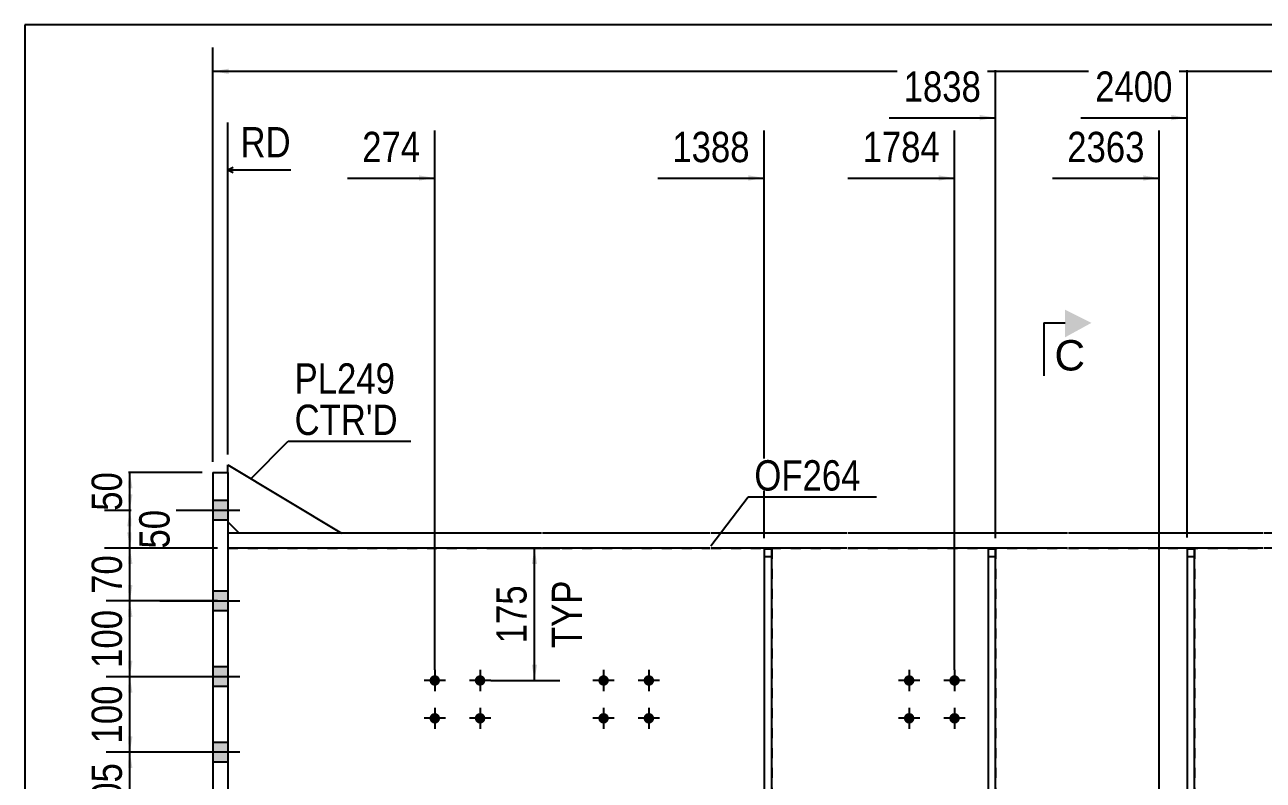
# Model space of a CAD drawing. Header units: millimetres. Extents: x -236 to 177, y -180 to 107.
# Drawn here: x -233.1 to -116.1, y 35.2 to 106.6 of the extents above; entities that cross this region are included whole.
import ezdxf

# ---------------------------------------------------------------- set-up
doc = ezdxf.new("R2010")
doc.units = ezdxf.units.MM
doc.linetypes.add('DXK_LINE_DOT1', pattern=[1.8814, 0.9407, -0.9407])
doc.styles.add('Arial', font='ARIAL.TTF', dxfattribs={"height": 0.2})
doc.styles.add('Arial Narrow', font='ARIALN.TTF', dxfattribs={"height": 0.2})

# ---------------------------------------------------------------- blocks, each defined once
blk = doc.blocks.new('Unknown-623346362-1210')
at = {"color": 5, "linetype": 'Continuous'}
for p, q in [((176.87, 106.57), (-233.13, 106.57)), ((-233.13, 106.57), (-233.13, -180.43))]:
    blk.add_line(p, q, dxfattribs=at)
blk = doc.blocks.new('Part-623346362-1705 - 1680')
at = {"color": 7, "linetype": 'DXK_LINE_DOT1'}
for p, q in [((-123.28, 57.07), (-123.28, -7.07)), ((-122.57, 57.07), (-123.28, 57.07)), ((-123.28, 56.36), (-122.57, 56.36)), ((-122.57, 57.07), (-122.57, -7.07)), ((-123.28, -6.36), (-122.57, -6.36)), ((-123.28, -7.07), (-122.57, -7.07))]:
    blk.add_line(p, q, dxfattribs=at)
blk = doc.blocks.new('Bolt-623346362-1683 - 1680')
at = {"linetype": 'Continuous'}
for points in [[(-193.88, 44.64, -1), (-194.88, 44.64, -1)], [(-189.6, 44.64, -1), (-190.6, 44.64, -1)], [(-193.88, 41.07, -1), (-194.88, 41.07, -1)], [(-189.6, 41.07, -1), (-190.6, 41.07, -1)]]:
    blk.add_hatch(color=3, dxfattribs=at).paths.add_polyline_path(points)
at = {"color": 3, "linetype": 'Continuous'}
for p, q in [((-193.38, 44.64), (-195.38, 44.64)), ((-194.38, 45.64), (-194.38, 43.64)), ((-189.1, 44.64), (-191.1, 44.64)), ((-190.1, 45.64), (-190.1, 43.64)), ((-193.38, 41.07), (-195.38, 41.07)), ((-194.38, 42.07), (-194.38, 40.07)), ((-189.1, 41.07), (-191.1, 41.07)), ((-190.1, 42.07), (-190.1, 40.07))]:
    blk.add_line(p, q, dxfattribs=at)
blk = doc.blocks.new('Part-623346362-1749 - 1680')
at = {"color": 2, "linetype": 'Continuous'}
for p, q in [((-163.24, 57.07), (-163.24, -7.07)), ((-163.24, 57.07), (-162.53, 57.07)), ((-162.53, -7.07), (-162.53, 57.07)), ((-163.24, -7.07), (-162.53, -7.07))]:
    blk.add_line(p, q, dxfattribs=at)
at = {"color": 7, "linetype": 'DXK_LINE_DOT1'}
for p, q in [((-163.24, 56.36), (-162.53, 56.36)), ((-163.24, -6.36), (-162.53, -6.36))]:
    blk.add_line(p, q, dxfattribs=at)
blk = doc.blocks.new('Part-623346362-1727 - 1680')
at = {"color": 7, "linetype": 'DXK_LINE_DOT1'}
for p, q in [((-142.09, 57.07), (-142.09, -7.07)), ((-141.38, 57.07), (-142.09, 57.07)), ((-142.09, 56.36), (-141.38, 56.36)), ((-141.38, 57.07), (-141.38, -7.07)), ((-142.09, -6.36), (-141.38, -6.36)), ((-142.09, -7.07), (-141.38, -7.07))]:
    blk.add_line(p, q, dxfattribs=at)
blk = doc.blocks.new('Bolt-623346362-1814 - 1680')
at = {"linetype": 'Continuous'}
for points in [[(-149.05, 44.64, -1), (-150.05, 44.64, -1)], [(-144.76, 44.64, -1), (-145.76, 44.64, -1)], [(-149.05, 41.07, -1), (-150.05, 41.07, -1)], [(-144.76, 41.07, -1), (-145.76, 41.07, -1)]]:
    blk.add_hatch(color=3, dxfattribs=at).paths.add_polyline_path(points)
at = {"color": 3, "linetype": 'Continuous'}
for p, q in [((-148.55, 44.64), (-150.55, 44.64)), ((-149.55, 45.64), (-149.55, 43.64)), ((-144.26, 44.64), (-146.26, 44.64)), ((-145.26, 45.64), (-145.26, 43.64)), ((-148.55, 41.07), (-150.55, 41.07)), ((-149.55, 42.07), (-149.55, 40.07)), ((-144.26, 41.07), (-146.26, 41.07)), ((-145.26, 42.07), (-145.26, 40.07))]:
    blk.add_line(p, q, dxfattribs=at)
blk = doc.blocks.new('Part-623346362-1819 - 1680')
at = {"color": 2, "linetype": 'Continuous'}
for p, q in [((-142.09, 57.07), (-142.09, -7.07)), ((-142.09, 57.07), (-141.38, 57.07)), ((-141.38, -7.07), (-141.38, 57.07)), ((-142.09, -7.07), (-141.38, -7.07))]:
    blk.add_line(p, q, dxfattribs=at)
blk = doc.blocks.new('Part-623346362-1841 - 1680')
at = {"color": 2, "linetype": 'Continuous'}
for p, q in [((-123.28, 57.07), (-123.28, -7.07)), ((-123.28, 57.07), (-122.57, 57.07)), ((-122.57, -7.07), (-122.57, 57.07)), ((-123.28, -7.07), (-122.57, -7.07))]:
    blk.add_line(p, q, dxfattribs=at)
blk = doc.blocks.new('Part-623346362-2122 - 1680')
at = {"color": 2, "linetype": 'Continuous'}
for p, q in [((-215.36, 64.29), (-213.93, 64.29)), ((-215.36, 64.29), (-215.36, -14.29)), ((-213.93, 64.29), (-213.93, -14.29)), ((-213.93, -14.29), (-215.36, -14.29))]:
    blk.add_line(p, q, dxfattribs=at)
blk = doc.blocks.new('Part-623346362-2039 - 1680')
at = {"color": 2, "linetype": 'Continuous'}
for p, q in [((-213.93, 58.57), (-213.93, 57.14)), ((-184.31, 58.57), (-213.93, 58.57)), ((-168.36, 58.57), (-184.21, 58.57)), ((-155.43, 58.57), (-168.26, 58.57)), ((-134.59, 58.57), (-155.33, 58.57)), ((-116.14, 58.57), (-134.49, 58.57)), ((-99.34, 58.57), (-116.04, 58.57)), ((-184.31, 57.14), (-213.93, 57.14)), ((-168.36, 57.14), (-184.21, 57.14)), ((-155.43, 57.14), (-168.26, 57.14)), ((-134.59, 57.14), (-155.33, 57.14)), ((-116.14, 57.14), (-134.49, 57.14)), ((-99.34, 57.14), (-116.04, 57.14))]:
    blk.add_line(p, q, dxfattribs=at)
at = {"color": 7, "linetype": 'DXK_LINE_DOT1'}
blk.add_line((-99.34, 57.14), (-99.34, 58.57), dxfattribs=at)
blk = doc.blocks.new('Part-623346362-2156 - 1680')
at = {"color": 2, "linetype": 'Continuous'}
for p, q in [((-213.93, 64.29), (-213.93, 65)), ((-213.93, 65), (-203.21, 58.57)), ((-213.93, 59.64), (-212.86, 58.57))]:
    blk.add_line(p, q, dxfattribs=at)
at = {"color": 7, "linetype": 'DXK_LINE_DOT1'}
for p, q in [((-213.93, 64.29), (-213.93, 59.64)), ((-203.21, 58.57), (-212.86, 58.57))]:
    blk.add_line(p, q, dxfattribs=at)
blk = doc.blocks.new('Part-623346362-2161 - 1680')
at = {"color": 7, "linetype": 'DXK_LINE_DOT1'}
for p, q in [((-213.93, 57.14), (-213.93, -7.14)), ((-213.93, 57.14), (-184.31, 57.14)), ((-184.21, 57.14), (-168.36, 57.14)), ((-168.26, 57.14), (-155.43, 57.14)), ((-155.33, 57.14), (-134.59, 57.14)), ((-134.49, 57.14), (-116.14, 57.14))]:
    blk.add_line(p, q, dxfattribs=at)
blk = doc.blocks.new('Bolt-623346362-2164 - 1680')
at = {"linetype": 'Continuous'}
for points in [[(-215.36, 61.64), (-215.36, 59.79), (-213.93, 59.79), (-213.93, 61.64)], [(-215.36, 61.64), (-215.36, 59.79), (-213.93, 59.79), (-213.93, 61.64)], [(-215.36, 53.07), (-215.36, 51.21), (-213.93, 51.21), (-213.93, 53.07)], [(-215.36, 53.07), (-215.36, 51.21), (-213.93, 51.21), (-213.93, 53.07)], [(-215.36, 45.93), (-215.36, 44.07), (-213.93, 44.07), (-213.93, 45.93)], [(-215.36, 45.93), (-215.36, 44.07), (-213.93, 44.07), (-213.93, 45.93)], [(-215.36, 38.79), (-215.36, 36.93), (-213.93, 36.93), (-213.93, 38.79)], [(-215.36, 38.79), (-215.36, 36.93), (-213.93, 36.93), (-213.93, 38.79)], [(-215.36, 31.29), (-215.36, 29.43), (-213.93, 29.43), (-213.93, 31.29)], [(-215.36, 31.29), (-215.36, 29.43), (-213.93, 29.43), (-213.93, 31.29)], [(-215.36, 13.07), (-215.36, 11.21), (-213.93, 11.21), (-213.93, 13.07)], [(-215.36, 13.07), (-215.36, 11.21), (-213.93, 11.21), (-213.93, 13.07)], [(-215.36, 5.93), (-215.36, 4.07), (-213.93, 4.07), (-213.93, 5.93)], [(-215.36, 5.93), (-215.36, 4.07), (-213.93, 4.07), (-213.93, 5.93)], [(-215.36, -1.21), (-215.36, -3.07), (-213.93, -3.07), (-213.93, -1.21)], [(-215.36, -1.21), (-215.36, -3.07), (-213.93, -3.07), (-213.93, -1.21)], [(-215.36, -9.79), (-215.36, -11.64), (-213.93, -11.64), (-213.93, -9.79)], [(-215.36, -9.79), (-215.36, -11.64), (-213.93, -11.64), (-213.93, -9.79)]]:
    blk.add_hatch(color=3, dxfattribs=at).paths.add_polyline_path(points)
at = {"color": 3, "linetype": 'Continuous'}
for p, q in [((-213.93, 61.64), (-215.36, 61.64)), ((-213.93, 61.64), (-215.36, 61.64)), ((-212.79, 60.71), (-220.36, 60.71)), ((-212.79, 60.71), (-220.36, 60.71)), ((-213.93, 59.79), (-215.36, 59.79)), ((-213.93, 59.79), (-215.36, 59.79)), ((-213.93, 53.07), (-215.36, 53.07)), ((-213.93, 53.07), (-215.36, 53.07)), ((-212.79, 52.14), (-220.36, 52.14)), ((-212.79, 52.14), (-220.36, 52.14)), ((-213.93, 51.21), (-215.36, 51.21)), ((-213.93, 51.21), (-215.36, 51.21)), ((-213.93, 45.93), (-215.36, 45.93)), ((-213.93, 45.93), (-215.36, 45.93)), ((-212.79, 45), (-220.36, 45)), ((-212.79, 45), (-220.36, 45)), ((-213.93, 44.07), (-215.36, 44.07)), ((-213.93, 44.07), (-215.36, 44.07)), ((-213.93, 38.79), (-215.36, 38.79)), ((-213.93, 38.79), (-215.36, 38.79)), ((-212.79, 37.86), (-220.36, 37.86)), ((-212.79, 37.86), (-220.36, 37.86)), ((-213.93, 36.93), (-215.36, 36.93)), ((-213.93, 36.93), (-215.36, 36.93)), ((-213.93, 31.29), (-215.36, 31.29)), ((-213.93, 31.29), (-215.36, 31.29)), ((-212.79, 30.36), (-220.36, 30.36)), ((-212.79, 30.36), (-220.36, 30.36)), ((-213.93, 29.43), (-215.36, 29.43)), ((-213.93, 29.43), (-215.36, 29.43)), ((-213.93, 13.07), (-215.36, 13.07)), ((-213.93, 13.07), (-215.36, 13.07)), ((-212.79, 12.14), (-220.36, 12.14)), ((-212.79, 12.14), (-220.36, 12.14)), ((-213.93, 11.21), (-215.36, 11.21)), ((-213.93, 11.21), (-215.36, 11.21)), ((-213.93, 5.93), (-215.36, 5.93)), ((-213.93, 5.93), (-215.36, 5.93)), ((-212.79, 5), (-220.36, 5)), ((-212.79, 5), (-220.36, 5)), ((-213.93, 4.07), (-215.36, 4.07)), ((-213.93, 4.07), (-215.36, 4.07)), ((-212.79, -2.14), (-220.36, -2.14)), ((-212.79, -2.14), (-220.36, -2.14)), ((-213.93, -1.21), (-215.36, -1.21)), ((-213.93, -1.21), (-215.36, -1.21)), ((-213.93, -3.07), (-215.36, -3.07)), ((-213.93, -3.07), (-215.36, -3.07)), ((-213.93, -9.79), (-215.36, -9.79)), ((-213.93, -9.79), (-215.36, -9.79)), ((-212.79, -10.71), (-220.36, -10.71)), ((-212.79, -10.71), (-220.36, -10.71)), ((-213.93, -11.64), (-215.36, -11.64)), ((-213.93, -11.64), (-215.36, -11.64))]:
    blk.add_line(p, q, dxfattribs=at)
blk = doc.blocks.new('Bolt-623346362-2206 - 1680')
at = {"linetype": 'Continuous'}
for points in [[(-177.93, 44.64, -1), (-178.93, 44.64, -1)], [(-173.65, 44.64, -1), (-174.65, 44.64, -1)], [(-177.93, 41.07, -1), (-178.93, 41.07, -1)], [(-173.65, 41.07, -1), (-174.65, 41.07, -1)]]:
    blk.add_hatch(color=3, dxfattribs=at).paths.add_polyline_path(points)
at = {"color": 3, "linetype": 'Continuous'}
for p, q in [((-177.43, 44.64), (-179.43, 44.64)), ((-178.43, 45.64), (-178.43, 43.64)), ((-173.15, 44.64), (-175.15, 44.64)), ((-174.15, 45.64), (-174.15, 43.64)), ((-177.43, 41.07), (-179.43, 41.07)), ((-178.43, 42.07), (-178.43, 40.07)), ((-173.15, 41.07), (-175.15, 41.07)), ((-174.15, 42.07), (-174.15, 40.07))]:
    blk.add_line(p, q, dxfattribs=at)
blk = doc.blocks.new('Part-623346362-2284 - 1680')
at = {"color": 7, "linetype": 'DXK_LINE_DOT1'}
for p, q in [((-163.24, 57.07), (-163.24, -7.07)), ((-162.53, 57.07), (-163.24, 57.07)), ((-162.53, 57.07), (-162.53, -7.07)), ((-163.24, -7.07), (-162.53, -7.07))]:
    blk.add_line(p, q, dxfattribs=at)
blk = doc.blocks.new('StraightDimension-623346362-10564 - 1680')
at = {"linetype": 'Continuous'}
for points in [[(-223.45, 62.79), (-223.2, 64.29), (-222.95, 62.79)], [(-222.95, 62.21), (-223.2, 60.71), (-223.45, 62.21)]]:
    blk.add_hatch(color=7, dxfattribs=at).paths.add_polyline_path(points)
at = {"color": 7, "linetype": 'Continuous'}
for p, q in [((-216.36, 64.29), (-225.45, 64.29)), ((-223.2, 60.71), (-223.2, 64.29)), ((-214.93, 60.71), (-225.45, 60.71))]:
    blk.add_line(p, q, dxfattribs=at)
at = {"color": 0}
blk.add_wipeout([(-223.35, 64.93), (-227.55, 64.93), (-227.55, 60.07), (-223.35, 60.07)], dxfattribs=at)
at = {"color": 3, "style": 'Arial Narrow'}
blk.add_text('50', height=2.863, rotation=90.0002, dxfattribs=at).set_placement((-223.95, 60.67))
blk = doc.blocks.new('StraightDimension-623346362-2369 - 1680')
at = {"linetype": 'Continuous'}
blk.add_hatch(color=7, dxfattribs=at).paths.add_polyline_path([(-213.86, 101.93), (-215.36, 102.18), (-213.86, 102.43)])
at = {"color": 7, "linetype": 'Continuous'}
for p, q in [((-215.36, 65.29), (-215.36, 104.43)), ((-215.36, 102.18), (157.4, 102.18))]:
    blk.add_line(p, q, dxfattribs=at)
blk = doc.blocks.new('StraightDimension-623346362-10568 - 1680')
at = {"linetype": 'Continuous'}
for points in [[(-223.45, 43.5), (-223.2, 45), (-222.95, 43.5)], [(-222.95, 39.36), (-223.2, 37.86), (-223.45, 39.36)]]:
    blk.add_hatch(color=7, dxfattribs=at).paths.add_polyline_path(points)
at = {"color": 7, "linetype": 'Continuous'}
for p, q in [((-214.93, 45), (-225.45, 45)), ((-223.2, 37.86), (-223.2, 45)), ((-214.93, 37.86), (-225.45, 37.86))]:
    blk.add_line(p, q, dxfattribs=at)
at = {"color": 0}
blk.add_wipeout([(-223.35, 44.77), (-227.55, 44.77), (-227.55, 38.09), (-223.35, 38.09)], dxfattribs=at)
at = {"color": 3, "style": 'Arial Narrow'}
blk.add_text('100', height=2.863, rotation=90.0002, dxfattribs=at).set_placement((-223.95, 38.69))
blk = doc.blocks.new('StraightDimension-623346362-10070 - 1680')
at = {"linetype": 'Continuous'}
for points in [[(-185.21, 55.64), (-184.96, 57.14), (-184.71, 55.64)], [(-184.71, 46.14), (-184.96, 44.64), (-185.21, 46.14)]]:
    blk.add_hatch(color=7, dxfattribs=at).paths.add_polyline_path(points)
at = {"color": 7, "linetype": 'Continuous'}
for p, q in [((-189.1, 57.14), (-182.56, 57.14)), ((-184.96, 44.64), (-184.96, 57.14)), ((-189.1, 44.64), (-182.56, 44.64))]:
    blk.add_line(p, q, dxfattribs=at)
at = {"color": 0, "linetype": 'Continuous'}
blk.add_wipeout([(-179.86, 54.69), (-184.06, 54.69), (-184.06, 47.1), (-179.86, 47.1)], dxfattribs=at)
at = {"color": 3, "linetype": 'Continuous', "style": 'Arial Narrow'}
blk.add_text('TYP', height=2.863, rotation=90.0002, dxfattribs=at).set_placement((-180.46, 47.7))
at = {"color": 0}
blk.add_wipeout([(-185.11, 54.24), (-189.31, 54.24), (-189.31, 47.55), (-185.11, 47.55)], dxfattribs=at)
at = {"color": 3, "style": 'Arial Narrow'}
blk.add_text('175', height=2.863, rotation=90.0002, dxfattribs=at).set_placement((-185.71, 48.15))
blk = doc.blocks.new('StraightDimension-623346362-10565 - 1680')
at = {"linetype": 'Continuous'}
for points in [[(-223.45, 59.21), (-223.2, 60.71), (-222.95, 59.21)], [(-222.95, 58.64), (-223.2, 57.14), (-223.45, 58.64)]]:
    blk.add_hatch(color=7, dxfattribs=at).paths.add_polyline_path(points)
at = {"color": 7, "linetype": 'Continuous'}
for p, q in [((-214.93, 60.71), (-225.6, 60.71)), ((-223.2, 57.14), (-223.2, 60.71)), ((-214.93, 57.14), (-225.6, 57.14))]:
    blk.add_line(p, q, dxfattribs=at)
at = {"color": 0}
blk.add_wipeout([(-218.85, 61.36), (-223.05, 61.36), (-223.05, 56.5), (-218.85, 56.5)], dxfattribs=at)
at = {"color": 3, "style": 'Arial Narrow'}
blk.add_text('50', height=2.863, rotation=90.0002, dxfattribs=at).set_placement((-219.45, 57.1))
blk = doc.blocks.new('StraightDimension-623346362-10566 - 1680')
at = {"linetype": 'Continuous'}
for points in [[(-223.45, 55.64), (-223.2, 57.14), (-222.95, 55.64)], [(-222.95, 53.65), (-223.2, 52.15), (-223.45, 53.65)]]:
    blk.add_hatch(color=7, dxfattribs=at).paths.add_polyline_path(points)
at = {"color": 7, "linetype": 'Continuous'}
for p, q in [((-214.93, 57.14), (-225.45, 57.14)), ((-223.2, 52.15), (-223.2, 57.14)), ((-214.93, 52.15), (-225.45, 52.15))]:
    blk.add_line(p, q, dxfattribs=at)
at = {"color": 0}
blk.add_wipeout([(-223.35, 57.07), (-227.55, 57.07), (-227.55, 52.22), (-223.35, 52.22)], dxfattribs=at)
at = {"color": 3, "style": 'Arial Narrow'}
blk.add_text('70', height=2.863, rotation=90.0002, dxfattribs=at).set_placement((-223.95, 52.82))
blk = doc.blocks.new('StraightDimension-623346362-10567 - 1680')
at = {"linetype": 'Continuous'}
for points in [[(-223.45, 50.65), (-223.2, 52.15), (-222.95, 50.65)], [(-222.95, 46.5), (-223.2, 45), (-223.45, 46.5)]]:
    blk.add_hatch(color=7, dxfattribs=at).paths.add_polyline_path(points)
at = {"color": 7, "linetype": 'Continuous'}
for p, q in [((-214.93, 52.15), (-225.45, 52.15)), ((-223.2, 45), (-223.2, 52.15)), ((-214.93, 45), (-225.45, 45))]:
    blk.add_line(p, q, dxfattribs=at)
at = {"color": 0}
blk.add_wipeout([(-223.35, 51.92), (-227.55, 51.92), (-227.55, 45.23), (-223.35, 45.23)], dxfattribs=at)
at = {"color": 3, "style": 'Arial Narrow'}
blk.add_text('100', height=2.863, rotation=90.0002, dxfattribs=at).set_placement((-223.95, 45.83))
blk = doc.blocks.new('StraightDimension-623346362-10569 - 1680')
at = {"linetype": 'Continuous'}
for points in [[(-223.45, 36.36), (-223.2, 37.86), (-222.95, 36.36)], [(-222.95, 31.86), (-223.2, 30.36), (-223.45, 31.86)]]:
    blk.add_hatch(color=7, dxfattribs=at).paths.add_polyline_path(points)
at = {"color": 7, "linetype": 'Continuous'}
for p, q in [((-214.93, 37.86), (-225.45, 37.86)), ((-223.2, 30.36), (-223.2, 37.86)), ((-214.93, 30.36), (-225.45, 30.36))]:
    blk.add_line(p, q, dxfattribs=at)
at = {"color": 0}
blk.add_wipeout([(-223.35, 37.45), (-227.55, 37.45), (-227.55, 30.76), (-223.35, 30.76)], dxfattribs=at)
at = {"color": 3, "style": 'Arial Narrow'}
blk.add_text('105', height=2.863, rotation=90.0002, dxfattribs=at).set_placement((-223.95, 31.36))
blk = doc.blocks.new('StraightDimension-623346362-13450 - 1680')
at = {"linetype": 'Continuous'}
blk.add_hatch(color=7, dxfattribs=at).paths.add_polyline_path([(-124.78, 98.05), (-123.28, 97.8), (-124.78, 97.55)])
at = {"color": 7, "linetype": 'Continuous'}
for p, q in [((-123.28, 58.14), (-123.28, 102.3)), ((-133.34, 97.8), (-123.28, 97.8))]:
    blk.add_line(p, q, dxfattribs=at)
at = {"color": 0}
blk.add_wipeout([(-124.06, 98.7), (-124.06, 102.9), (-132.57, 102.9), (-132.57, 98.7)], dxfattribs=at)
at = {"color": 3, "style": 'Arial Narrow'}
blk.add_text('2400', height=2.863, dxfattribs=at).set_placement((-131.97, 99.3))
blk = doc.blocks.new('StraightDimension-623346362-13451 - 1680')
at = {"linetype": 'Continuous'}
blk.add_hatch(color=7, dxfattribs=at).paths.add_polyline_path([(-127.42, 92.35), (-125.92, 92.1), (-127.42, 91.85)])
at = {"color": 7, "linetype": 'Continuous'}
for p, q in [((-125.92, -16), (-125.92, 96.6)), ((-135.99, 92.1), (-125.92, 92.1))]:
    blk.add_line(p, q, dxfattribs=at)
at = {"color": 0}
blk.add_wipeout([(-126.7, 93), (-126.7, 97.2), (-135.21, 97.2), (-135.21, 93)], dxfattribs=at)
at = {"color": 3, "style": 'Arial Narrow'}
blk.add_text('2363', height=2.863, dxfattribs=at).set_placement((-134.61, 93.6))
blk = doc.blocks.new('StraightDimension-623346362-13452 - 1680')
at = {"linetype": 'Continuous'}
blk.add_hatch(color=7, dxfattribs=at).paths.add_polyline_path([(-142.88, 98.05), (-141.38, 97.8), (-142.88, 97.55)])
at = {"color": 7, "linetype": 'Continuous'}
for p, q in [((-141.38, 58.07), (-141.38, 102.3)), ((-151.44, 97.8), (-141.38, 97.8))]:
    blk.add_line(p, q, dxfattribs=at)
at = {"color": 0}
blk.add_wipeout([(-142.16, 98.7), (-142.16, 102.9), (-150.67, 102.9), (-150.67, 98.7)], dxfattribs=at)
at = {"color": 3, "style": 'Arial Narrow'}
blk.add_text('1838', height=2.863, dxfattribs=at).set_placement((-150.07, 99.3))
blk = doc.blocks.new('StraightDimension-623346362-13453 - 1680')
at = {"linetype": 'Continuous'}
blk.add_hatch(color=7, dxfattribs=at).paths.add_polyline_path([(-146.76, 92.35), (-145.26, 92.1), (-146.76, 91.85)])
at = {"color": 7, "linetype": 'Continuous'}
for p, q in [((-145.26, 45.64), (-145.26, 96.6)), ((-155.33, 92.1), (-145.26, 92.1))]:
    blk.add_line(p, q, dxfattribs=at)
at = {"color": 0}
blk.add_wipeout([(-146.04, 93), (-146.04, 97.2), (-154.55, 97.2), (-154.55, 93)], dxfattribs=at)
at = {"color": 3, "style": 'Arial Narrow'}
blk.add_text('1784', height=2.863, dxfattribs=at).set_placement((-153.95, 93.6))
blk = doc.blocks.new('StraightDimension-623346362-13454 - 1680')
at = {"linetype": 'Continuous'}
blk.add_hatch(color=7, dxfattribs=at).paths.add_polyline_path([(-164.74, 92.35), (-163.24, 92.1), (-164.74, 91.85)])
at = {"color": 7, "linetype": 'Continuous'}
for p, q in [((-163.24, 58.07), (-163.24, 96.6)), ((-173.3, 92.1), (-163.24, 92.1))]:
    blk.add_line(p, q, dxfattribs=at)
at = {"color": 0}
blk.add_wipeout([(-164.02, 93), (-164.02, 97.2), (-172.53, 97.2), (-172.53, 93)], dxfattribs=at)
at = {"color": 3, "style": 'Arial Narrow'}
blk.add_text('1388', height=2.863, dxfattribs=at).set_placement((-171.93, 93.6))
blk = doc.blocks.new('StraightDimension-623346362-13455 - 1680')
at = {"linetype": 'Continuous'}
blk.add_hatch(color=7, dxfattribs=at).paths.add_polyline_path([(-195.88, 92.35), (-194.38, 92.1), (-195.88, 91.85)])
at = {"color": 7, "linetype": 'Continuous'}
for p, q in [((-213.93, 66), (-213.93, 97.35)), ((-194.38, 45.64), (-194.38, 96.6)), ((-213.43, 92.6), (-213.93, 92.85)), ((-208, 92.85), (-213.93, 92.85)), ((-202.62, 92.1), (-194.38, 92.1))]:
    blk.add_line(p, q, dxfattribs=at)
at = {"color": 0, "linetype": 'Continuous'}
blk.add_wipeout([(-207.4, 93.45), (-207.4, 97.65), (-213.34, 97.65), (-213.34, 93.45)], dxfattribs=at)
at = {"color": 0}
blk.add_wipeout([(-195.16, 93), (-195.16, 97.2), (-201.84, 97.2), (-201.84, 93)], dxfattribs=at)
at = {"color": 7, "linetype": 'Continuous'}
blk.add_line((-213.43, 93.1), (-213.93, 92.85), dxfattribs=at)
at = {"color": 3, "linetype": 'Continuous', "style": 'Arial Narrow'}
blk.add_text('RD', height=2.863, dxfattribs=at).set_placement((-212.74, 94.05))
at = {"color": 3, "style": 'Arial Narrow'}
blk.add_text('274', height=2.863, dxfattribs=at).set_placement((-201.24, 93.6))
blk = doc.blocks.new('Mark-623346362-2152 - 1680')
at = {"color": 7, "linetype": 'Continuous'}
for p, q in [((-211.76, 63.69), (-208.23, 67.23)), ((-208.23, 67.23), (-196.63, 67.23))]:
    blk.add_line(p, q, dxfattribs=at)
at = {"color": 0}
for points in [[(-198.13, 71.73), (-198.13, 74.73), (-207.63, 74.73), (-207.63, 71.73)], [(-197.87, 67.83), (-197.87, 70.83), (-207.63, 70.83), (-207.63, 67.83)]]:
    blk.add_wipeout(points, dxfattribs=at)
for points in [[(-198.13, 71.73), (-198.13, 74.73), (-207.63, 74.73), (-207.63, 71.73)], [(-197.87, 67.83), (-197.87, 70.83), (-207.63, 70.83), (-207.63, 67.83)]]:
    blk.add_wipeout(points, dxfattribs=at)
at = {"color": 3, "style": 'Arial Narrow'}
blk.add_text('PL249', height=2.863, dxfattribs=at).set_placement((-207.63, 71.73))
at = {"color": 1, "style": 'Arial Narrow'}
blk.add_text("CTR'D", height=2.863, dxfattribs=at).set_placement((-207.63, 67.83))
blk = doc.blocks.new('Mark-623346362-2035 - 1680')
at = {"color": 7, "linetype": 'Continuous'}
for p, q in [((-168.29, 57.35), (-164.78, 61.98)), ((-164.78, 61.98), (-152.63, 61.98))]:
    blk.add_line(p, q, dxfattribs=at)
at = {"color": 0}
blk.add_wipeout([(-154.13, 62.58), (-154.13, 65.58), (-164.18, 65.58), (-164.18, 62.58)], dxfattribs=at)
blk.add_wipeout([(-154.13, 62.58), (-154.13, 65.58), (-164.18, 65.58), (-164.18, 62.58)], dxfattribs=at)
at = {"color": 3, "style": 'Arial Narrow'}
blk.add_text('OF264', height=2.863, dxfattribs=at).set_placement((-164.18, 62.58))
blk = doc.blocks.new('SectionMark-623346362-2877 - 1680')
at = {"color": 7, "linetype": 'Continuous'}
for p, q in [((-136.82, 78.42), (-136.82, 73.42)), ((-136.82, 78.42), (-134.82, 78.42)), ((-136.82, -30.13), (-136.82, -25.13)), ((-136.82, -30.13), (-134.82, -30.13))]:
    blk.add_line(p, q, dxfattribs=at)
at = {"color": 0, "linetype": 'Continuous'}
for points in [[(-132.93, 73.92), (-132.93, 76.92), (-135.82, 76.92), (-135.82, 73.92)], [(-132.93, -28.63), (-132.93, -25.63), (-135.82, -25.63), (-135.82, -28.63)]]:
    blk.add_wipeout(points, dxfattribs=at)
at = {"linetype": 'Continuous'}
for points in [[(-134.82, 79.67), (-132.32, 78.42), (-134.82, 77.05)], [(-134.82, -28.88), (-132.32, -30.13), (-134.82, -31.51)]]:
    blk.add_hatch(color=7, dxfattribs=at).paths.add_polyline_path(points)
at = {"color": 136, "linetype": 'Continuous', "style": 'Arial'}
for p in [(-135.82, 73.92), (-135.82, -28.63)]:
    blk.add_text('C', height=2.87, dxfattribs=at).set_placement(p)

msp = doc.modelspace()

# ---------------------------------------------------------------- block references
for name in ['Unknown-623346362-1210', 'Part-623346362-2156 - 1680', 'Part-623346362-2122 - 1680', 'Bolt-623346362-2164 - 1680', 'Part-623346362-2039 - 1680', 'Part-623346362-2161 - 1680', 'Part-623346362-1749 - 1680', 'Part-623346362-2284 - 1680', 'Part-623346362-1727 - 1680', 'Part-623346362-1819 - 1680', 'Part-623346362-1705 - 1680', 'Part-623346362-1841 - 1680', 'Bolt-623346362-1683 - 1680', 'Bolt-623346362-2206 - 1680', 'Bolt-623346362-1814 - 1680']:
    msp.add_blockref(name, (0, 0))

# ---------------------------------------------------------------- next in the draw order: block references
for name in ['StraightDimension-623346362-10564 - 1680', 'StraightDimension-623346362-10070 - 1680', 'StraightDimension-623346362-10568 - 1680']:
    msp.add_blockref(name, (0, 0))

# ---------------------------------------------------------------- next in the draw order: block references
for name in ['StraightDimension-623346362-2369 - 1680', 'StraightDimension-623346362-10565 - 1680', 'StraightDimension-623346362-10569 - 1680']:
    msp.add_blockref(name, (0, 0))

# ---------------------------------------------------------------- next in the draw order: block references
for name in ['StraightDimension-623346362-13452 - 1680', 'StraightDimension-623346362-13450 - 1680', 'StraightDimension-623346362-13455 - 1680', 'StraightDimension-623346362-13454 - 1680', 'StraightDimension-623346362-10566 - 1680']:
    msp.add_blockref(name, (0, 0))

# ---------------------------------------------------------------- next in the draw order: block references
for name in ['StraightDimension-623346362-13453 - 1680', 'StraightDimension-623346362-13451 - 1680', 'Mark-623346362-2152 - 1680', 'StraightDimension-623346362-10567 - 1680']:
    msp.add_blockref(name, (0, 0))

# ---------------------------------------------------------------- next in the draw order: block references
for name in ['SectionMark-623346362-2877 - 1680', 'Mark-623346362-2035 - 1680']:
    msp.add_blockref(name, (0, 0))

doc.saveas('drawing.dxf')
